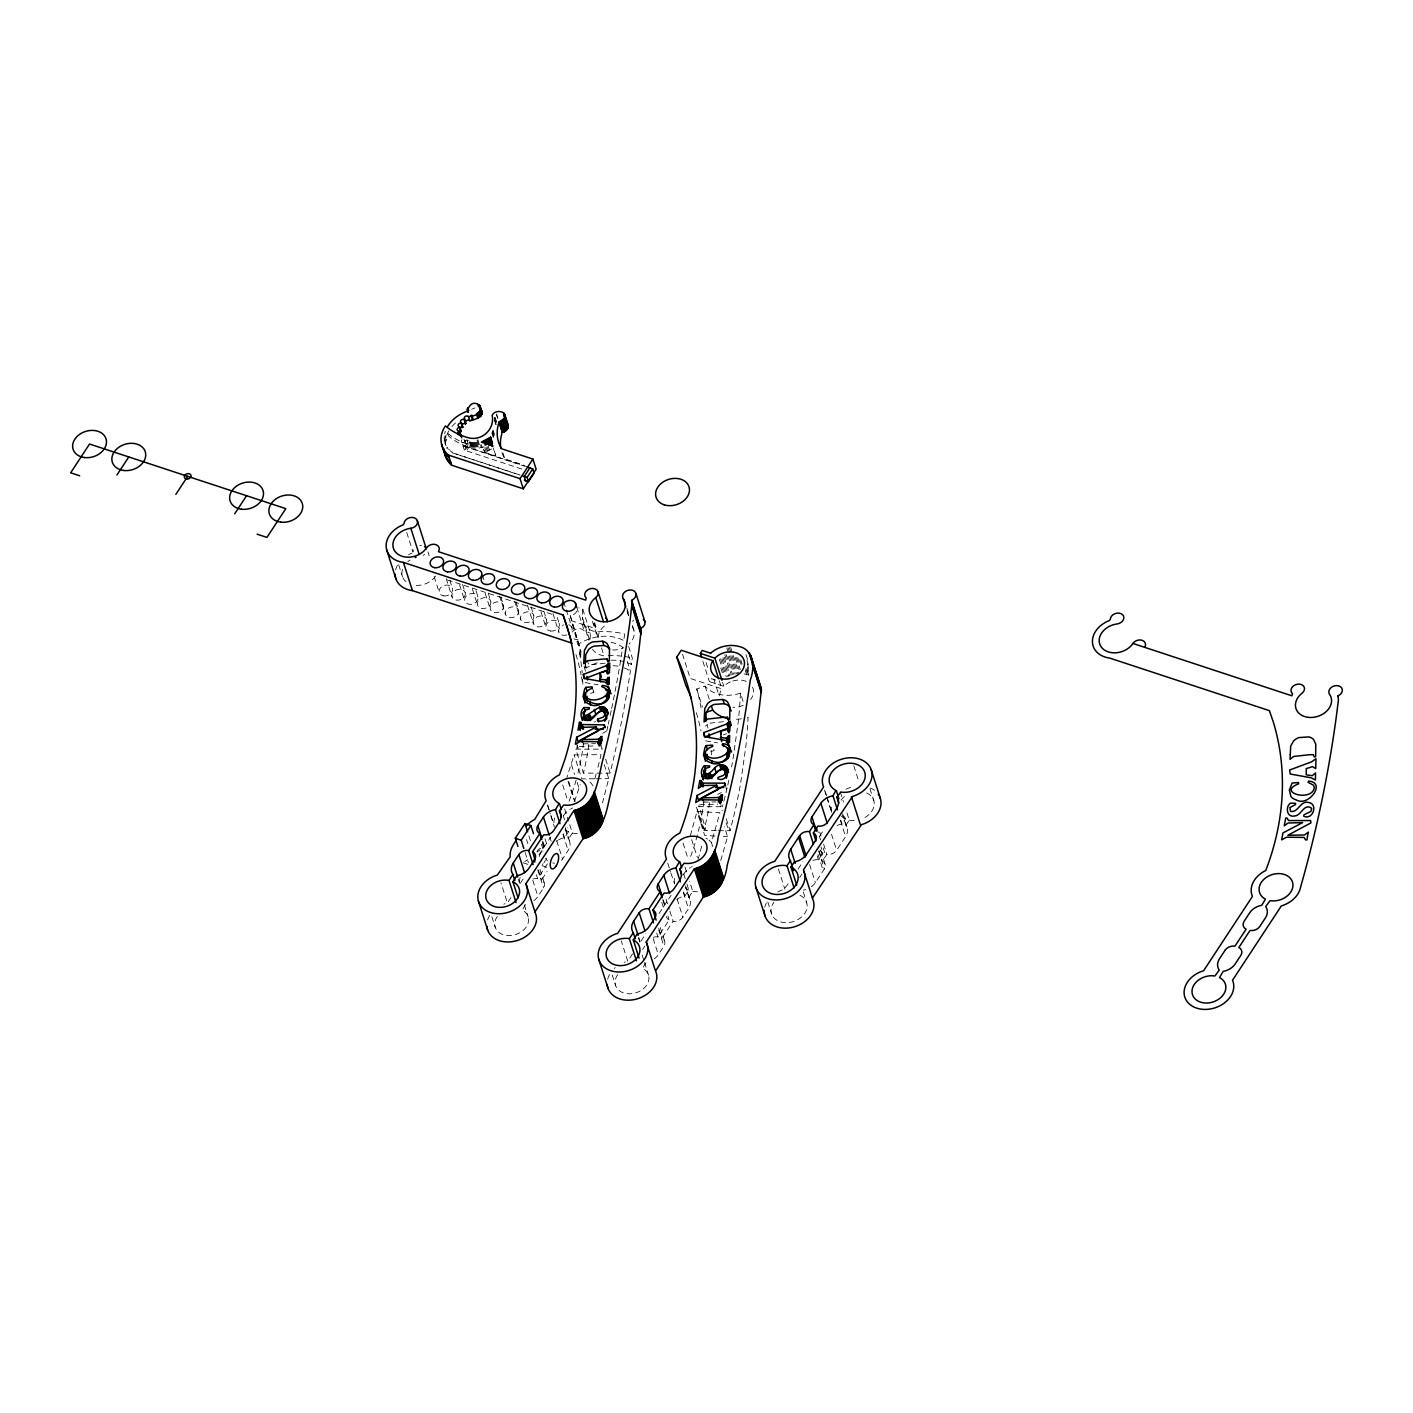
<?xml version="1.0" encoding="UTF-8"?>
<svg xmlns="http://www.w3.org/2000/svg" width="1413" height="1413" viewBox="0 0 1413 1413"><rect width="100%" height="100%" fill="white"/><g stroke="black" fill="none" stroke-linecap="round" stroke-linejoin="round"><path stroke-width="0.75" stroke-dasharray="5 3.75" d="M582.774 609.197L590.422 633.165L589.98 641.113L582.333 617.128L582.774 609.197L578.747 607.873M585.353 662.962L585.053 667.89L587.472 665.488M624.051 638.376L624.67 634.084A76.178 58.357 -17.7 0 0 596.41 631.911A21.778 16.691 -17.7 0 1 582.333 617.128M627.884 662.874L631.399 664.499L632.317 658.069L628.502 646.077M627.178 661.249L630.375 671.228L628.75 681.561A1782.005 1365.099 -17.7 0 1 613.26 759.911L610.098 773.141L583.41 773.123L575.762 749.155L602.45 749.173M577.511 745.057L576.716 748.413L578.553 747.353M448.875 430.841A32.711 25.063 -17.7 0 0 445.996 437.818L445.713 438.966A30.609 23.456 -17.7 0 0 446.349 446.685L444.989 442.446A30.609 23.456 -17.7 0 0 448.027 448.327M597.929 767.259L601.09 754.666L574.137 754.895L566.843 777.574M604.287 764.663L608.756 778.651L602.503 802.778M594.855 778.81L596.904 771.109M690.374 835.631L697.015 811.468L719.924 812.758L711.41 842.519L712.682 846.528M698.04 859.616L702.455 843.508M574.49 801.542L580.16 784.621M720.771 860.552L727.589 836.726L724.392 826.746M569.086 801.312L573.749 788.012A354.062 271.225 -17.7 0 0 577.052 776.691M716.338 830.667L706.058 830.632L698.905 805.587M464.382 450.164L463.04 445.943C467.827 431.919 470.211 446.738 464.382 450.164L523.817 469.734M444.106 441.015A33.17 25.399 -17.7 0 1 447.709 433.261A71.975 55.142 -17.7 0 0 470.317 444.989L466.502 450.782L465.071 446.278L468.886 440.485M510.923 897.591L507.408 902.96L500.961 882.825M520.32 883.284L523.834 877.932M539.059 854.741L550.805 836.867M533.001 879.045A8.16 6.253 -17.7 0 1 537.646 878.727L547.696 863.414M558.594 839.817A15.278 11.693 -17.7 0 1 564.511 837.785L568.45 831.798L567.178 827.771M533.884 900.593A15.278 11.693 -17.7 0 0 537.947 896.425L543.546 887.912A8.16 6.253 -17.7 0 0 541.568 880.016L547.149 871.503M561.42 860.323A8.16 6.253 -17.7 0 0 562.551 858.98L568.132 850.467A15.278 11.693 -17.7 0 0 568.45 839.075L572.389 833.087L569.174 823.02M730.327 681.931A17.274 13.229 -17.7 0 0 723.88 686.347L709.361 681.578L711.251 678.682L717.486 680.73M632.565 953.881L627.761 961.211L621.331 941.058M640.99 941.076L645.794 933.746M659.023 913.593L671.051 895.277M642.615 949.501L644.84 946.092M653.354 937.296A8.16 6.253 -17.7 0 1 657.999 936.978L669.179 919.951L667.89 915.924M676.862 899.375A15.278 11.693 -17.7 0 1 684.881 896.036L688.82 890.031L686.895 883.99M654.237 958.844A15.278 11.693 -17.7 0 0 658.317 954.676L663.898 946.162A8.16 6.253 -17.7 0 0 661.92 938.267L673.1 921.241A8.16 6.253 -17.7 0 0 682.903 917.214L688.484 908.718A15.278 11.693 -17.7 0 0 688.802 897.326L685.588 887.258M688.802 897.326L692.741 891.338L689.526 881.253M777.698 891.974A25.346 19.411 -17.7 0 1 783.809 889.466L789.673 881.853M798.08 869.03L802.902 861.7M819.734 836.054L824.538 828.742M799.705 877.455L801.948 874.064M812.899 860.464A8.16 6.253 -17.7 0 1 818.445 859.828L822.914 853.01L820.988 846.97M837.167 825.475A15.278 11.693 -17.7 0 1 841.971 823.991L845.345 818.851L844.056 814.824M811.345 886.799A15.278 11.693 -17.7 0 0 815.407 882.63L824.344 869.013A8.16 6.253 -17.7 0 0 822.366 861.118L826.852 854.3A8.16 6.253 -17.7 0 0 836.637 850.29L845.592 836.673A15.278 11.693 -17.7 0 0 845.892 825.28L842.678 815.213M845.892 825.28L849.266 820.141L846.051 810.073M594.608 622.568L595.897 626.595L594.626 628.343L567.673 619.477M594.573 722.149L595.491 721.213M580.99 654.608L578.5 644.116A39.246 30.062 -17.7 0 1 620.236 638.888L623.751 640.531M524.788 861.541L527.632 859.722M491.636 448.91L484.641 452.266L483.741 449.44L484.871 452.195M471.712 409.187L475.051 407.915M602.662 733.347L606 731.439M579.277 746.506L595.315 745.87M699.647 804.756L717.645 804.121M717.733 794.459L721.354 792.552M724.215 657.292L730.009 675.432L727.536 676.385L721.107 656.233M483.935 446.897L477.806 448.327L471.218 447.815A71.975 55.142 -17.7 0 1 448.61 436.087L447.709 433.261M723.403 734.848L726.582 733.753M701.025 707.878A354.787 271.773 -17.7 0 0 696.715 688.979L705.087 686.135A32.587 24.975 -17.7 0 0 740.465 693.165L743.644 703.144M590.581 693.359L593.76 692.335L593.46 691.098M710.933 751.592L714.113 750.586L713.83 749.349M605.064 663.227L588.779 665.011L587.419 660.772M723.58 721.672L709.132 723.244L705.423 726.123M582.898 743.856L595.58 743.68M703.25 802.107L715.932 801.93M594.237 778.775L581.785 778.863L574.137 754.895M596.304 778.757L608.756 778.651M704.734 830.632L696.256 806.523L703.921 830.491L706.058 830.632M718.405 830.685L730.044 830.72A802.337 614.62 -17.7 0 0 740.624 783.332L745.958 745.446A802.337 614.62 -17.7 0 0 748.113 717.133A32.587 24.975 -17.7 0 1 744.775 718.087M698.393 806.646L721.036 806.735L722.308 810.744M612.571 649.998L613.507 650.015A18.422 14.112 -17.7 0 0 623.663 647.631M715.084 836.037L704.681 835.454L697.015 811.468M723.421 836.496L727.589 836.726M585.335 682.603L598.176 684.81M705.705 740.854L717.486 742.867M744.121 673.895L748.872 674.972L746.947 668.932M849.266 820.141L849.814 820.246A18.422 14.112 -17.7 0 0 854.406 820.529M572.389 833.087L572.742 833.158A17.274 13.229 -17.7 0 0 577.935 833.37M692.741 891.338L693.112 891.409A17.274 13.229 -17.7 0 0 697.421 891.674M484.641 452.266L495.769 455.94L493.19 447.815M501.968 452.796A49.879 38.222 -17.7 0 0 504.865 458.925L523.64 465.107M465.071 446.278L527.932 466.961M463.04 445.943L524.523 466.184M518.907 474.68L453.131 453.025A30.609 23.456 -17.7 0 1 450.341 450.853M452.566 452.919L520.108 475.157M447.409 579.878L555.238 615.379M572.247 632.123A6.906 5.299 -17.7 0 1 578.447 628.644A6.906 5.299 -17.7 0 1 584.311 631.081L590.422 633.165M719.641 695.832A17.274 13.229 -17.7 0 1 721.866 688.855L690.251 678.452L682.55 654.272M542.009 865.674L547.908 867.617M523.146 862.795L529.045 864.738M845.345 818.851L844.886 818.639A18.422 14.112 -17.7 0 1 841.088 815.778M799.952 895.277L800.394 895.489A18.422 14.112 -17.7 0 1 803.608 914.918A18.422 14.112 -17.7 0 1 778.828 921.258A18.422 14.112 -17.7 0 1 773.9 902.253M568.45 831.798L568.15 831.639A17.274 13.229 -17.7 0 1 565.076 829.484M688.82 890.031L688.502 889.89A17.274 13.229 -17.7 0 1 685.446 887.735M461.98 439.832A2.296 1.766 -17.7 0 0 461.751 442.322A2.296 1.766 -17.7 0 0 464.842 442.251L467.774 443.982M595.897 626.595L595.226 626.171A6.906 5.299 -17.7 0 1 593.778 623.822M592.983 785.858L592.683 785.345A24.18 18.528 -17.7 0 0 586.837 779.746M495.769 455.94L494.144 449.988M869.984 788.631L873.835 800.729M853.823 765.828L858.963 781.937M840.276 791.934L843.49 802.019M842.66 813.8L847.164 827.894M840.682 819.964L841.971 823.991M840.452 820.547L845.592 836.673M825.245 791.739L826.534 795.766M827.17 797.78L831.674 811.892M824.503 790.026L826.128 795.113M826.764 797.126L831.904 813.234M831.498 834.165L836.637 850.29M819.77 832.151L821.059 836.178M823.638 844.232L826.852 854.3M816.732 827.806L820.582 839.887M823.161 847.941L825.722 856.013M820.759 850.432L825.245 864.544M819.151 851.05L822.366 861.118M818.569 850.873L824.344 869.013M818.092 854.6L823.231 870.708M817.156 855.801L818.445 859.828M746.029 654.696L748.59 662.75M746.965 660.189L748.89 666.23M747.212 663.721L749.137 669.762M747.424 667.307L748.713 671.334M809.614 864.491L815.407 882.63M747.265 670.345L749.19 676.403M745.799 668.579L747.724 674.619M745.269 670.292L746.559 674.337M740.854 659.977L742.125 664.022M739.617 659.8L741.542 665.841M737.727 657.646L740.306 665.717M736.456 657.575L740.324 669.656M735.184 657.54L739.034 669.638M730.68 647.507L732.605 653.548M733.241 655.561L739.034 673.701M729.373 647.596L731.298 653.636M731.952 655.65L737.727 673.789M728.084 647.737L730.009 653.777M730.645 655.791L736.438 673.93M726.777 647.931L728.702 653.972M729.355 655.985L735.131 674.125M728.048 656.233L733.842 674.372M803.326 892.08L806.77 902.872M726.123 654.519L732.552 674.672M724.834 654.873L731.263 675.025M722.979 657.751L728.755 675.891M720.559 658.811L726.335 676.933M719.376 659.412L724.533 675.52M720.807 668.102L722.75 674.142M722.591 682.32L723.88 686.347M719.288 680.801L721.866 688.855M778.422 869.03L784.851 889.166M713.795 679.088L718.934 695.196M706.111 662.556L708.037 668.596M702.915 661.425L709.361 681.578M705.087 686.135L709.538 700.124M767.824 902.024L771.692 914.105M696.715 688.979L702.438 706.977M726.229 818.728L730.044 830.72M726.141 822.719L728.684 830.72M626.807 608.014L628.732 614.054M632.37 625.447L633.872 630.18M627.125 610.734L629.05 616.774M627.178 611.493L628.449 615.52M691.664 839.622L697.404 857.62M628.22 654.502L631.399 664.499M683.062 843.137L688.202 859.263M685.022 867.158L686.948 873.199M683.68 873.923L686.241 881.977M685.57 885.827L690.074 899.94M683.592 892.009L684.881 896.036M683.344 892.592L688.484 908.718M594.008 623.345L595.297 627.372M596.41 631.911L598.317 637.899M601.514 647.896L604.058 655.879A21.778 16.691 -17.7 0 1 592.506 649.362M592.365 621.278L597.505 637.404M667.731 863.113L670.627 872.157M670.945 873.199L674.584 883.92M677.11 899.092L682.903 917.214M583.163 622.303L588.903 640.283M576.716 607.201L584.381 631.187M666.035 899.074L669.25 909.16M669.886 911.173L673.1 921.241M663.333 899.957L665.912 908.029M662.75 899.798L665.311 907.853M576.822 611.211A6.906 5.299 -17.7 0 1 570.181 615.52L581.185 652.223M661.796 902.43L664.375 910.484M570.181 615.52L580.16 648.355M585.035 663.509L586.395 667.748M592.4 688.113L593.76 692.335M563.646 601.708L565.571 607.749M566.207 609.762L572 627.902M580.849 656.515L578.941 650.51L580.354 657.857A359.679 275.535 -17.7 0 1 582.174 672.765M584.046 666.494L586.589 674.496M496.617 414.133L497.924 418.195M660.295 927.582L664.799 941.694M496.299 414.274L497.588 418.336M605.647 759.152L610.098 773.141M600.684 744.262L602.044 748.501L600.684 748.501L600.649 747.106M658.705 928.182L661.92 938.267M495.133 417.418L496.44 421.48M658.758 930.037L663.898 946.162M494.886 417.647L496.175 421.692M494.621 417.877L496.581 423.971M494.391 418.107L496.334 424.2M494.815 420.385L496.122 424.448M494.621 420.65L495.91 424.712M557.252 617.393L559.177 623.433M656.709 932.951L657.999 936.978M502.922 452.831L504.865 458.925M552.978 613.719L558.841 632.106M493.049 430.029L494.338 434.091M492.801 430.753L494.744 436.829M492.501 431.442L494.144 438.171L492.201 432.078M491.795 432.837L493.738 438.931M653.159 938.55L658.317 954.676M543.846 611.158L546.495 619.477A6.906 5.299 -17.7 0 1 537.823 626.842A6.906 5.299 -17.7 0 1 535.315 618.029A6.906 5.299 -17.7 0 1 546.495 619.477M488.191 446.119L489.499 450.182M540.949 611.741L546.089 627.867M487.079 446.685L488.368 450.747M485.931 447.214L487.238 451.277M484.765 447.691L486.054 451.754M481.321 444.653L482.222 447.479M638.747 937.42L640.036 941.447M576.698 744.174L578.041 748.413M638.499 938.002L639.789 942.029M480.455 444.901L481.356 447.727M477.877 439.814L480.473 447.921M531.076 606.954L533.743 615.273A6.906 5.299 -17.7 0 1 525.071 622.656A6.906 5.299 -17.7 0 1 522.563 613.825A6.906 5.299 -17.7 0 1 533.743 615.273M642.138 955.082L644.063 961.14M644.487 962.483L648.567 975.235M476.993 439.973L479.59 448.098M476.746 442.145L478.707 448.239M475.863 442.234L477.806 448.327M527.473 605.294L533.337 623.698M474.98 442.287L476.923 448.38M474.097 442.322L476.04 448.416M473.231 442.304L475.174 448.398M472.366 442.251L474.309 448.345M471.518 442.163L473.461 448.257M470.67 442.022L472.613 448.115M469.858 441.863L471.801 447.956M469.363 441.986L471.218 447.815M571.417 764.486L574.614 774.483M577.158 782.466L579.065 788.472M466.961 439.973L468.304 444.212M464.842 440.044L465.742 442.87M463.941 439.425L465.124 442.428M515.975 601.973L518.624 610.292A6.906 5.299 -17.7 0 1 509.952 617.675A6.906 5.299 -17.7 0 1 507.444 608.862A6.906 5.299 -17.7 0 1 518.624 610.292M514.791 601.355L520.585 619.495M568.733 781.601L575.109 801.577M568.114 781.566L573.855 799.546M562.692 784.904L567.849 801.012M500.856 596.993L503.505 605.329A6.906 5.299 -17.7 0 1 494.833 612.694A6.906 5.299 -17.7 0 1 492.325 603.881A6.906 5.299 -17.7 0 1 503.505 605.329M499.601 596.127L505.465 614.514M564.67 808.907L568.521 820.988M445.095 435.01L445.996 437.818M563.31 815.672L564.599 819.699M565.218 827.594L569.722 841.689M612.253 975.041L615.679 985.779M565.235 829.007L568.45 839.075M482.381 574.897L484.323 580.955M488.174 593.036L490.753 601.09A6.906 5.299 -17.7 0 1 482.116 608.508A6.906 5.299 -17.7 0 1 479.537 599.695A6.906 5.299 -17.7 0 1 490.753 601.09M563.239 833.758L564.511 837.785M562.992 834.341L568.132 850.467M485.136 593.16L490.364 609.551M547.785 805.534L550.364 813.588M550.999 815.601L553.578 823.673M547.379 804.88L550.258 813.906M550.911 815.919L554.444 827.047M556.757 840.841L562.551 858.98M475.969 590.634L477.983 596.957A6.906 5.299 -17.7 0 1 469.31 604.322A6.906 5.299 -17.7 0 1 466.802 595.509A6.906 5.299 -17.7 0 1 477.983 596.957M472.384 588.991L477.523 605.1M549.851 837.238L551.141 841.265M545.029 838.81L547.59 846.882M462.563 584.417L465.23 592.736A6.906 5.299 -17.7 0 1 456.558 600.119A6.906 5.299 -17.7 0 1 454.05 591.305A6.906 5.299 -17.7 0 1 465.23 592.736M542.981 841.724L545.559 849.778M542.38 841.547L544.959 849.619M459.596 584.788L464.824 601.161M542.468 843.579L543.74 847.606A27.642 21.177 -17.7 0 0 537.24 852.074M541.444 844.179L544.005 852.233M449.846 580.301L452.425 588.356M539.943 869.331L544.447 883.443M528.886 835.842L530.846 841.971M446.208 578.571L452.072 596.957M538.353 869.949L541.568 880.016M537.752 869.79L543.546 887.912M526.572 839.569L527.844 843.596M536.357 874.7L537.646 878.727M525.124 852.481L528.391 862.689M427.909 551.829L429.199 555.857M532.807 880.317L537.947 896.425M434.144 576.539L439.284 592.665M518.394 879.169L519.684 883.196M406.714 532.524L413.02 551.971A6.906 5.299 -17.7 0 1 414.98 547.891M524.347 904.903L528.197 916.984M398.678 564.723L402.546 576.804M491.883 916.807L495.327 927.529M572.495 624.387L577.793 644.611M585.176 667.148L586.148 668.084A39.246 30.062 -17.7 0 1 599.695 662.061M726.017 787.377L726.353 789.673M711.145 750.303L711.481 754.913M721.001 805.357L721.036 806.735M805.763 889.554A15.278 11.693 -17.7 0 1 803.326 890.137M764.769 907.164A25.346 19.411 -17.7 0 1 766.358 903.031M866.717 792.993A18.422 14.112 -17.7 0 1 874.046 805.94A18.422 14.112 -17.7 0 1 861.859 818.939M840.965 800.111A18.422 14.112 -17.7 0 1 847.058 794.707M822.914 853.01A8.16 6.253 -17.7 0 1 820.035 849.602M831.656 812.263A25.346 19.411 -17.7 0 1 831.851 805.021M845.945 789.231A25.346 19.411 -17.7 0 1 853.434 786.67M870.673 788.118A25.346 19.411 -17.7 0 1 874.541 790.379M607.678 979.209A25.346 19.411 -17.7 0 1 610.416 973.062M614.337 968.47A25.346 19.411 -17.7 0 1 615.273 967.622M624.193 962.359A25.346 19.411 -17.7 0 1 625.447 961.917M674.39 883.302A25.346 19.411 -17.7 0 1 674.743 877.067M752.564 687.213A17.274 13.229 -17.7 0 1 750.603 699.523M743.238 705.281A17.274 13.229 -17.7 0 1 732.905 707.33M732.852 680.995A17.274 13.229 -17.7 0 1 746.982 681.755M741.383 718.775A32.587 24.975 -17.7 0 1 734.583 719.27M707.154 724.233A354.787 271.773 -17.7 0 1 707.948 728.031M709.662 802.549A354.787 271.773 -17.7 0 1 703.921 830.491M683.574 874.559A17.274 13.229 -17.7 0 1 690.533 867.458M691.31 867.017A17.274 13.229 -17.7 0 1 692.105 866.611M669.179 919.951A8.16 6.253 -17.7 0 1 666.3 916.525M617.746 974.67A17.274 13.229 -17.7 0 0 622.374 992.474A17.274 13.229 -17.7 0 0 645.6 986.539A17.274 13.229 -17.7 0 0 642.597 968.329L646.218 962.182A15.278 11.693 -17.7 0 0 648.673 961.599M740.465 693.165A802.337 614.62 -17.7 0 1 738.293 721.478L732.976 759.364A802.337 614.62 -17.7 0 1 731.563 766.941M728.843 780.223A802.337 614.62 -17.7 0 1 727.589 785.911M727.147 787.8A802.337 614.62 -17.7 0 1 722.396 806.735M696.326 712.664A354.062 271.225 -17.7 0 1 701.007 730.945M703.939 800.888A354.062 271.225 -17.7 0 1 698.375 831.162M697.404 834.942A354.062 271.225 -17.7 0 1 689.562 859.404M705.935 838.156A25.151 19.27 -17.7 0 1 707.489 839.075M708.937 840.117A25.151 19.27 -17.7 0 1 711.41 842.519M445.007 443.841A33.17 25.399 -17.7 0 1 448.61 436.087M570.393 625.623A6.906 5.299 -17.7 0 1 571.929 630.428M566.825 634.967A6.906 5.299 -17.7 0 1 558.806 631.982A6.906 5.299 -17.7 0 1 563.593 624.899M568.733 624.758A6.906 5.299 -17.7 0 1 569.881 625.288M577.829 639.506A6.906 5.299 -17.7 0 1 573.908 638.8M563.593 815.619A17.274 13.229 -17.7 0 1 570.163 809.207M570.94 808.766A17.274 13.229 -17.7 0 1 572.565 807.989M556.492 841.124A15.278 11.693 -17.7 0 1 557.517 840.435M547.485 860.8A8.16 6.253 -17.7 0 1 545.93 858.274M536.94 851.491A8.054 3.568 -71.8 0 1 542.875 851.315M497.394 916.419A17.274 13.229 -17.7 0 0 502.021 934.223A17.274 13.229 -17.7 0 0 525.247 928.306A17.274 13.229 -17.7 0 0 522.245 910.078L525.866 903.931A15.278 11.693 -17.7 0 0 528.303 903.349M554.567 863.131A8.16 6.253 -17.7 0 1 552.748 862.99M546.107 858.292A8.054 3.568 -71.8 0 1 545.824 859.104M545.365 860.252A8.054 3.568 -71.8 0 1 544.023 862.636M543.157 863.714A8.054 3.568 -71.8 0 1 542.274 864.509M539.201 856.508A8.054 3.568 -71.8 0 1 544.093 849.743M608.244 655.632A76.178 58.357 -17.7 0 1 620.572 656.003M624.564 656.497A76.178 58.357 -17.7 0 1 632.317 658.069M611.087 660.242A39.246 30.062 -17.7 0 1 623.61 661.496M611.635 708.514A1782.005 1365.099 -17.7 0 0 621.102 657.575L622.709 647.26A32.322 24.763 -17.7 0 0 609.286 642.05M611.228 710.474A1782.005 1365.099 -17.7 0 1 609.974 716.356M609.127 720.277A1782.005 1365.099 -17.7 0 1 608.279 724.18M607.837 726.141A1782.005 1365.099 -17.7 0 1 606.513 732.022M613.03 665.7A32.322 24.763 -17.7 0 1 620.678 666.742M624.21 667.872A32.322 24.763 -17.7 0 1 630.375 671.228M582.633 679.211A359.679 275.535 -17.7 0 1 582.898 685.676M588.832 744.298A359.679 275.535 -17.7 0 1 583.41 773.123M632.282 626.842A18.422 14.112 -17.7 0 1 629.068 643.975M598.158 637.793A18.422 14.112 -17.7 0 1 604.764 625.747M632.582 621.42A6.906 5.299 -17.7 0 1 633.731 620.201M487.609 919.916A25.346 19.411 -17.7 0 1 490.064 914.829M503.84 904.126A25.346 19.411 -17.7 0 1 505.077 903.666M553.878 823.002A25.346 19.411 -17.7 0 1 554.691 817.774M575.956 654.413A354.062 271.225 -17.7 0 1 581.079 674.76M581.467 676.827A354.062 271.225 -17.7 0 1 582.545 683.044M583.569 742.637A354.062 271.225 -17.7 0 1 578.023 772.911M395.622 569.863A25.31 19.393 -17.7 0 1 397.76 564.723M408.534 554.691A25.31 19.393 -17.7 0 1 412.137 553.048M424.624 554.285A6.906 5.299 -17.7 0 1 423.229 555.327M419.749 545.701A6.906 5.299 -17.7 0 1 421.516 545.648M435.628 576.009A18.404 14.095 -17.7 0 1 413.567 585.088M405.99 581.697A18.404 14.095 -17.7 0 1 402.74 568.627M407.792 561.738A18.404 14.095 -17.7 0 1 410.017 560.06M519.172 881.889A27.642 21.177 -17.7 0 1 520.125 877.597M449.528 450.041A30.609 23.456 -17.7 0 1 448.751 449.21M444.706 441.386A30.609 23.456 -17.7 0 1 444.265 435.858M444.636 433.597A32.711 25.063 -17.7 0 1 445.342 431.23M447.109 448.751A30.609 23.456 -17.7 0 1 446.702 447.727M452.019 426.496A32.711 25.063 -17.7 0 1 456.01 422.558M550.54 631.046A6.906 5.299 -17.7 0 0 559.265 623.698A6.906 5.299 -17.7 0 0 548.103 622.197A6.906 5.299 -17.7 0 0 550.54 631.046M443.682 595.897A6.906 5.299 -17.7 0 0 452.496 588.62A6.906 5.299 -17.7 0 0 441.386 587.013A6.906 5.299 -17.7 0 0 443.682 595.897"/><path stroke-width="1.5" d="M604.623 721.301L606.619 718.616L604.799 712.134C597.01 707.63 594.626 721.513 586.819 720.436C579.719 720.683 579.648 711.075 584.028 707.524L589.292 707.648L589.221 708.92L585.282 710.121L583.18 712.964L585.618 719.924C593.601 720.966 599.995 703.78 608.297 714.024C604.287 697.28 591.853 715.084 584.276 715.685L583.445 714.907M606.619 718.616L604.799 712.134M726.37 778.21L725.152 770.385C717.362 765.881 714.978 779.764 707.171 778.669C700.089 778.934 700 769.326 704.398 765.758L709.662 765.899L709.573 767.171L705.635 768.354L703.55 771.215L705.988 778.157C713.954 779.199 720.365 762.013 728.649 772.257M726.971 776.867L725.628 771.41M486.849 926.169A25.346 19.411 -17.7 0 0 516.328 940.793A25.346 19.411 -17.7 0 0 535.244 912.763L525.883 883.814L573.978 810.55C595.438 806.258 597.999 780.365 601.956 763.267A1787.622 1369.391 -17.7 0 0 629.915 621.826L632.406 599.819A6.906 5.299 -17.7 0 0 635.32 592.188A6.906 5.299 -17.7 0 0 626.189 591.005A6.906 5.299 -17.7 0 0 623.274 598.635A18.422 14.112 -17.7 0 1 621.897 613.807A18.422 14.112 -17.7 0 1 604.499 621.808L603.563 621.791A18.422 14.112 -17.7 0 1 589.68 612.871A18.422 14.112 -17.7 0 1 595.756 597.54A6.906 5.299 -17.7 0 0 596.71 589.822A6.906 5.299 -17.7 0 0 587.172 590.263A6.906 5.299 -17.7 0 0 586.218 597.964L585.636 600.136L438.401 551.671A6.906 5.299 -17.7 0 0 435.875 544.623A6.906 5.299 -17.7 0 0 426.62 547.802A18.404 14.095 -17.7 0 1 395.357 551.829A18.404 14.095 -17.7 0 1 410.83 528.268A6.906 5.299 -17.7 0 0 417.577 521.998A6.906 5.299 -17.7 0 0 410.759 517.494A6.906 5.299 -17.7 0 0 404.012 523.764L403.129 524.841A25.31 19.393 -17.7 0 0 386.12 545.842A25.31 19.393 -17.7 0 0 403.412 562.409L563.098 614.973L566.966 626.206A354.062 271.225 -17.7 0 1 564.741 759.805L559.477 774.819A25.346 19.411 -17.7 0 0 546.142 800.747L534.75 819.399A27.642 21.177 -17.7 0 0 526.413 825.634M534.873 912.021L582.986 838.757C604.481 834.5 606.866 808.466 610.964 791.474A1787.622 1369.391 -17.7 0 0 638.923 650.033L641.414 628.026A6.906 5.299 -17.7 0 0 643.304 619.353M711.834 778.687L711.94 774.73M607.201 984.419A25.346 19.411 -17.7 0 0 636.68 999.026A25.346 19.411 -17.7 0 0 655.597 971.014L703.338 897.008C718.104 894.04 725.734 879.292 727.147 865.41A1787.622 1369.391 -17.7 0 0 759.276 708.284L761.395 689.456L758.022 681.031M599.924 679.176L600.101 672.924L606.301 670.963L609.427 672.924L609.692 663.068L605.382 666.124L583.322 674.372L583.993 678.364L604.976 682.143L607.731 684.457L609.109 684.298L609.303 677.233L606.036 679.989L599.924 679.176L600.825 682.002M721.637 741.648L720.453 731.175L727.589 729.391L729.037 732.905M459.614 428.81A2.296 1.766 -17.7 0 1 462.563 427.468L462.81 427.079A2.296 1.766 -17.7 0 1 462.245 424.571A2.296 1.766 -17.7 0 1 465.513 423.865L464.736 419.113A2.296 1.766 -17.7 0 1 465.195 416.464A2.296 1.766 -17.7 0 1 468.409 416.57C493.526 414.751 472.472 391.436 467.456 411.13A32.711 25.063 -17.7 0 0 447.532 426.602M481.091 409.629C485.524 416.305 474.309 420.014 469.875 420.774A2.296 1.766 -17.7 0 0 466.555 420.703A2.296 1.766 -17.7 0 0 466.078 423.335M584.487 718.175L584.54 717.203M704.857 776.426L706.2 773.176M605.259 714.395L603.28 717.08L597.611 719.182L597.558 720.612C604.269 723.209 609.462 715.437 606.954 709.785M506.649 422.876C510.641 426.125 506.49 431.883 502.304 432.307A49.879 38.222 -17.7 0 0 500.856 448.416M720.277 737.427L726.388 738.24L729.656 735.484L729.461 742.549L725.328 740.394L704.345 736.615L703.674 732.623L725.734 724.374L730.062 721.301L729.779 731.175L728.137 730.079M655.243 970.254L646.236 942.047L694.331 868.801C709.096 865.833 716.727 851.085 718.14 837.203A1787.622 1369.391 -17.7 0 0 750.268 680.077C754.984 668.261 753.994 649.362 738.734 646.412C728.984 643.833 718.122 646.659 710.545 653.195M576.663 737.233L578.023 741.472L597.699 731.175L596.339 726.953L576.663 737.233L575.374 744.174L580.213 741.542L597.787 741.737L599.324 744.262L600.684 744.262L602.15 736.403L598.247 739.282L581.538 739.635L582.439 742.461M697.033 795.484L698.375 799.723L718.051 789.425L716.709 785.186L697.033 795.484L695.726 802.425L700.565 799.776L718.157 799.988L719.676 802.513L721.054 802.513L722.52 794.654L718.616 797.533L701.908 797.886L702.809 800.694M580.778 722.343L582.562 728.755L580.778 722.343L579.454 722.343L577.988 730.203L581.785 727.342L596.339 726.953M580.213 730.539L580.796 726.565L579.454 722.343M702.508 786.229L701.131 780.577L699.806 780.577L698.34 788.454L702.137 785.575L716.709 785.186M594.29 791.51L603.298 819.717M705.405 753.977L705.299 761.271M585.07 694.984C589.804 707.418 619.883 693.271 601.797 686.665L602.327 685.429C620.378 686.63 602.15 711.763 589.857 704.204A12.364 9.467 -17.7 0 1 584.54 700.636L583.11 696.697L584.523 689.403L585.83 687.354L592.118 686.859L592.4 688.113C568.697 697.633 606.371 714.077 609.215 695.655M705.423 753.235C710.156 765.669 740.253 751.522 722.149 744.898L722.679 743.68C740.748 744.881 722.502 770.014 710.209 762.437A12.364 9.467 -17.7 0 1 704.893 758.869L703.462 754.948L704.893 747.654L706.182 745.605L712.47 745.11L712.77 746.347C691.84 754.012 719.694 770.739 728.702 757.368M607.378 684.228L609.286 681.614L607.926 677.375M726.317 742.408L729.302 741.207L728.296 735.625M458.642 433.067A2.296 1.766 -17.7 0 1 460.903 431.689L459.702 426.814A2.296 1.766 -17.7 0 1 458.218 424.659A2.296 1.766 -17.7 0 1 461.221 423.229L461.468 422.84A2.296 1.766 -17.7 0 1 460.903 420.35A2.296 1.766 -17.7 0 1 464.153 419.626L464.736 419.113M460.903 431.689L461.062 431.036A2.296 1.766 -17.7 0 1 459.914 430.541M586.978 696.203L586.766 700.265M707.33 754.454L707.118 758.498M585.883 693.642L584.47 698.587L584.947 703.038M583.322 674.372L584.664 678.611L607.784 669.886L609.674 667.448L608.314 663.209M703.674 732.623L705.016 736.844L728.137 728.137L730.026 725.681L728.684 721.46M725.628 772.646L723.633 775.313L717.981 777.433L717.91 778.846C726.971 782.926 732.393 766.535 722.855 765.087C714.377 762.561 712.382 775.79 704.628 773.935L703.815 773.158M504.547 418.142C507.461 410.512 494.621 409.275 492.148 415.351C495.098 428.828 482.045 441.704 467.986 437.659A71.975 55.142 -17.7 0 1 445.36 425.931A33.17 25.399 -17.7 0 0 448.416 455.057L451.648 465.213L523.287 488.81L536.145 469.222L532.913 459.066L501.615 448.769A49.879 38.222 -17.7 0 1 499.054 422.151L504.547 418.142L507.797 428.298M584.187 713.229L582.439 720.312M116.943 474.998L128.795 456.947M175.83 494.391L187.682 476.34M234.717 513.767L246.569 495.716M523.287 488.81L520.055 478.654L532.913 459.066M530.016 467.65L524.205 476.517L525.654 481.021M524.364 480.261L528.48 481.621L527.137 477.382L532.719 468.886L528.621 467.526M528.48 481.621L534.061 473.108L532.719 468.886M517.935 846.458L515.321 838.28L524.982 823.585L530.864 825.528L533.478 833.688M516.116 840.523L513.696 844.197A27.642 21.177 -17.7 0 0 510.146 856.861L497.341 875.053A25.346 19.411 -17.7 0 0 478.583 901.618A25.346 19.411 -17.7 0 0 509.651 911.844A25.346 19.411 -17.7 0 0 526.237 884.556L525.883 883.814M523.817 848.401L521.22 840.223L530.864 825.528M514.862 880.476L512.937 874.435A15.278 11.693 -17.7 0 1 513.255 863.043L518.836 854.547A8.16 6.253 -17.7 0 1 528.639 850.52L539.819 833.493A8.16 6.253 -17.7 0 1 537.841 825.598L543.422 817.085A15.278 11.693 -17.7 0 1 555.521 809.578L559.142 803.432A17.274 13.229 -17.7 0 1 554.214 788.101A17.274 13.229 -17.7 0 1 572.283 777.927L573.148 777.945A17.274 13.229 -17.7 0 1 585.989 793.311A17.274 13.229 -17.7 0 1 563.752 804.951L559.442 810.868A15.278 11.693 -17.7 0 1 559.124 822.26L553.543 830.773A8.16 6.253 -17.7 0 1 543.74 834.783L532.56 851.809A8.16 6.253 -17.7 0 1 534.538 859.705L528.957 868.218A15.278 11.693 -17.7 0 1 516.858 875.724L512.919 881.73L518.059 897.838M516.063 902.589L508.998 880.423L512.937 874.435M646.236 942.047L646.606 942.807A25.346 19.411 -17.7 0 1 630.004 970.095A25.346 19.411 -17.7 0 1 598.935 959.869A25.346 19.411 -17.7 0 1 617.711 933.304L666.494 858.998A25.346 19.411 -17.7 0 1 679.847 833.069A354.062 271.225 -17.7 0 0 676.792 657.045L681.26 650.245L712.841 660.683A17.274 13.229 -17.7 0 0 726.547 679.088A17.274 13.229 -17.7 0 0 743.22 658.37A17.274 13.229 -17.7 0 0 714.872 658.14L700.353 653.371L702.243 650.475L710.651 653.23M635.214 938.727L633.289 932.686A15.278 11.693 -17.7 0 1 633.607 921.294L639.188 912.78A8.16 6.253 -17.7 0 1 648.991 908.771L660.171 891.744A8.16 6.253 -17.7 0 1 658.193 883.849L663.792 875.336A15.278 11.693 -17.7 0 1 675.873 867.829L679.494 861.683A17.274 13.229 -17.7 0 1 674.566 846.352A17.274 13.229 -17.7 0 1 692.635 836.178L693.5 836.196A17.274 13.229 -17.7 0 1 706.359 851.562A17.274 13.229 -17.7 0 1 684.104 863.202L679.794 869.119A15.278 11.693 -17.7 0 1 679.494 880.511L673.895 889.007A8.16 6.253 -17.7 0 1 664.092 893.034L652.93 910.06A8.16 6.253 -17.7 0 1 654.89 917.955L649.309 926.469A15.278 11.693 -17.7 0 1 637.21 933.975L633.289 939.963L639.065 958.102M636.433 960.84L629.35 938.674L633.289 932.686M793.611 870.708L790.397 860.641A15.278 11.693 -17.7 0 1 790.697 849.248L799.652 835.631A8.16 6.253 -17.7 0 1 809.455 831.621L813.923 824.803A8.16 6.253 -17.7 0 1 811.945 816.908L820.882 803.291A15.278 11.693 -17.7 0 1 832.981 795.784L835.895 790.432A18.422 14.112 -17.7 0 1 830.632 774.077A18.422 14.112 -17.7 0 1 849.902 763.214L850.838 763.232A18.422 14.112 -17.7 0 1 864.544 779.64A18.422 14.112 -17.7 0 1 840.806 792.039L836.902 797.073A15.278 11.693 -17.7 0 1 836.584 808.466L827.647 822.083A8.16 6.253 -17.7 0 1 817.844 826.093L813.376 832.911A8.16 6.253 -17.7 0 1 815.354 840.806L806.399 854.423A15.278 11.693 -17.7 0 1 794.318 861.93L790.944 867.07L796.738 885.209M794.088 887.929L787.023 865.78L790.397 860.641M803.326 870.002L852.481 796.455A25.346 19.411 -17.7 0 0 872.033 774.571A25.346 19.411 -17.7 0 0 852.198 757.774L850.926 757.757A25.346 19.411 -17.7 0 0 823.585 786.953L774.801 861.259A25.346 19.411 -17.7 0 0 756.043 887.823A25.346 19.411 -17.7 0 0 787.094 898.05A25.346 19.411 -17.7 0 0 803.697 870.761L812.705 898.968A25.346 19.411 -17.7 0 1 792.499 927.317A25.346 19.411 -17.7 0 1 764.292 910.308M812.334 898.209L861.488 824.662A25.346 19.411 -17.7 0 0 879.769 796.826M597.699 743.662L601.585 742.143M490.558 437.271L492.536 445.784L481.391 442.11L490.558 437.271L492.501 443.364M581.538 739.635L604.658 727.2L604.305 724.887L581.22 724.533M701.908 797.886L725.01 785.451L724.657 783.138L702.597 783.12L701.131 780.577M1337.828 695.85L1338.694 695.479A6.906 5.299 -17.7 0 0 1341.608 687.848A6.906 5.299 -17.7 0 0 1332.459 686.665A6.906 5.299 -17.7 0 0 1329.562 694.313A18.422 14.112 -17.7 0 1 1328.185 709.485A18.422 14.112 -17.7 0 1 1310.787 717.486L1309.851 717.468A18.422 14.112 -17.7 0 1 1295.951 708.531A18.422 14.112 -17.7 0 1 1302.044 693.2A6.906 5.299 -17.7 0 0 1302.998 685.499A6.906 5.299 -17.7 0 0 1293.46 685.923A6.906 5.299 -17.7 0 0 1292.506 693.642L1291.906 695.814L1132.908 643.463A18.404 14.095 -17.7 0 1 1101.645 647.507A18.404 14.095 -17.7 0 1 1117.118 623.945A6.906 5.299 -17.7 0 0 1123.865 617.675A6.906 5.299 -17.7 0 0 1117.047 613.154A6.906 5.299 -17.7 0 0 1110.3 619.424L1109.417 620.501A25.31 19.393 -17.7 0 0 1092.408 641.502A25.31 19.393 -17.7 0 0 1109.7 658.087L1269.386 710.651L1273.254 721.866A354.062 271.225 -17.7 0 1 1265.765 870.496A25.346 19.411 -17.7 0 0 1252.43 896.407L1203.629 970.713A25.346 19.411 -17.7 0 0 1184.871 997.295A25.346 19.411 -17.7 0 0 1215.922 1007.522A25.346 19.411 -17.7 0 0 1232.525 980.233L1281.326 905.927A25.346 19.411 -17.7 0 0 1300.578 887.17L1304.075 874.629A1787.622 1369.391 -17.7 0 0 1336.203 717.486L1338.076 702.844A25.346 19.411 -17.7 0 0 1338.023 696.644L1337.775 695.655M706.041 712.399L712.735 710.121A32.587 24.975 -17.7 0 0 728.048 718.599M468.409 416.57L469.875 420.774M718.051 801.913L721.178 801.312L719.818 797.073M603.422 729.232L595.138 729.267M723.792 787.483L715.49 787.518M580.796 726.565L582.121 726.565M702.473 784.816L701.166 784.816L699.806 780.577M605.523 689.915L609.233 690.409L611.158 693.801M602.539 641.237L592.648 641.926A11.481 8.796 -17.7 0 0 587.278 645.317L584.417 650.422L583.71 663.651L587.419 660.772L603.722 659.006L607.042 659.059L607.961 661.249L609.339 661.107L609.498 648.567L607.307 643.869A11.304 8.655 -17.7 0 0 602.539 641.237L603.881 645.476A11.304 8.655 -17.7 0 1 608.65 648.108L609.586 649.344M603.881 645.476L593.99 646.147A11.481 8.796 -17.7 0 0 588.62 649.556L585.759 654.643L585.353 662.962M722.891 699.488L713 700.177A11.481 8.796 -17.7 0 0 707.63 703.568L704.769 708.672L704.063 721.902L707.789 719.023L724.074 717.256L727.395 717.309L728.313 719.5L729.691 719.358L729.867 706.8L727.66 702.12A11.304 8.655 -17.7 0 0 722.891 699.488L724.251 703.709A11.304 8.655 -17.7 0 1 729.002 706.341L731.21 711.039M724.251 703.709L714.342 704.398A11.481 8.796 -17.7 0 0 708.99 707.789L706.111 712.894L705.723 721.213M787.023 865.78L786.493 865.674A18.422 14.112 -17.7 0 0 762.066 883.019A18.422 14.112 -17.7 0 0 788.401 891.674A18.422 14.112 -17.7 0 0 791.404 867.282L790.944 867.07M508.998 880.423L508.627 880.352A17.274 13.229 -17.7 0 0 485.736 896.619A17.274 13.229 -17.7 0 0 510.429 904.744A17.274 13.229 -17.7 0 0 513.237 881.871L512.919 881.73M629.35 938.674L628.997 938.603A17.274 13.229 -17.7 0 0 606.106 954.852A17.274 13.229 -17.7 0 0 630.799 962.995A17.274 13.229 -17.7 0 0 633.589 940.122L633.289 939.963M523.022 476.04L527.137 477.382M448.416 455.057L520.055 478.654M79.676 475.775L70.65 472.807L89.549 444.035L285.815 508.645L266.933 537.417L257.113 534.185M395.11 574.049A25.31 19.393 -17.7 0 0 412.419 590.616L572.088 643.18M515.321 838.28L521.22 840.223M479.661 408.551L480.438 409.046L478.848 404.63M725.505 773.9L726.512 774.607L725.152 770.385M605.153 715.649L606.619 717.398M731.528 752.052L728.243 744.421M728.048 751.115L729.585 753.888L727.942 748.625M459.561 427.45A2.296 1.766 -17.7 0 0 457.106 429.499A2.296 1.766 -17.7 0 0 459.419 431.071L459.49 431.46A2.296 1.766 -17.7 0 0 457.794 433.915A2.296 1.766 -17.7 0 0 460.673 434.78L461.009 435.328A2.296 1.766 -17.7 0 0 460.32 435.911A2.296 1.766 -17.7 0 1 460.832 435.699L460.815 435.381A2.296 1.766 -17.7 0 1 459.967 435.292M575.444 603.104L576.716 607.201M608.42 693.695L608.932 694.613L607.06 689.456M871.15 769.573L880.458 798.751M851.438 796.755L860.446 824.962M836.355 790.644L838.916 798.716M836.902 797.073L838.827 803.114M832.981 795.784L837.467 809.896M820.882 803.291L827.312 823.443M811.945 816.908L816.449 831.021M813.923 824.803L815.849 830.844M813.376 832.911L815.937 840.965M809.455 831.621L813.305 843.702M750.727 655.402L761.271 688.431M750.215 654.519L761.395 689.456M749.649 653.654L761.43 690.48M749.031 652.824L761.395 691.522M752.299 664.357L761.307 692.582M799.652 835.631L806.081 855.783M798.522 837.344L804.951 857.479M790.697 849.248L795.201 863.361M714.872 658.14L721.955 680.307M712.841 660.683L718.634 678.788M730.062 721.301L731.404 725.54M727.395 717.309L728.296 720.118M728.243 722.52L729.603 726.759M727.624 723.315L728.967 727.554M726.777 723.898L728.137 728.137M727.589 729.391L728.49 732.217M727.942 736.985L729.302 741.207M700.353 653.371L701.643 657.398M727.342 737.851L728.702 742.072M727.713 741.737L729.991 748.961M726.388 738.24L728.013 743.892M727.43 747.707L728.772 751.928M728.243 750.798L729.302 756.22L727.96 751.981M720.453 731.175L721.354 733.983M727.359 753.147L728.26 755.955M711.463 706.129L712.735 710.121M726.406 754.224L727.766 758.463M722.679 743.68L723.58 746.506M727.306 768.036L728.207 770.844M726.547 766.959L727.889 771.198M725.523 766.111L726.865 770.332M724.286 765.475L725.628 769.714M722.855 765.087L724.198 769.326M724.163 769.661L725.063 772.487M721.248 764.963L722.608 769.184M719.676 765.087L721.019 769.326M724.657 783.138L725.558 785.964M755.831 887.17L765.139 916.348M714.625 767.683L715.985 771.922M706.182 745.605L707.542 749.844M721.16 794.654L721.937 800.394L720.595 796.155M676.792 657.045L685.782 685.252A354.062 271.225 -17.7 0 1 691.54 698.781M706.465 755.249L707.825 759.488M718.616 797.533L720.559 803.944M719.217 800.341L720.118 803.167M709.98 772.77L711.322 776.991M709.043 773.529L710.403 777.768M707.772 774.13L709.132 778.369M704.398 765.758L705.741 769.997L702.862 775.56L703.179 779.817M706.111 774.306L707.471 778.545M703.904 770.156L705.264 774.395M704.628 773.935L705.988 778.157M703.55 771.215L704.893 775.454M702.473 776.638L703.374 779.464M701.837 775.578L702.738 778.404M702.597 783.12L703.497 785.946M701.148 782.007L702.932 787.006M635.921 593.425L644.911 621.632M714.642 849.761L723.65 877.968M714.413 850.803L723.421 879.01M714.13 851.845L723.12 880.052M713.335 853.911L722.343 882.118M631.54 600.172L640.743 629.191M712.841 854.936L721.849 883.143M631.911 601.991L641.025 631.205M632.07 604.04L641.078 632.247M632.035 605.082L641.043 633.289M712.293 855.942L721.284 884.149M631.947 606.124L640.954 634.331M711.675 856.932L720.683 885.139M711.004 857.903L720.012 886.11M710.28 858.857L719.27 887.064M709.485 859.775L718.493 887.982M708.655 860.676L717.645 888.883M707.754 861.541L716.762 889.748M623.274 598.635L625.835 606.689M706.818 862.372L715.826 890.579M705.829 863.184L714.837 891.391M704.804 863.944L713.812 892.151M703.745 864.668L712.735 892.875M702.632 865.339L711.64 893.564M701.502 865.992L710.492 894.199M700.318 866.593L709.326 894.8M699.117 867.14L708.125 895.347M697.898 867.635L706.906 895.842M696.662 868.094L705.652 896.301M695.39 868.5L704.398 896.707M694.331 868.801L703.338 897.008M598.158 592.188L607.166 620.395M595.756 597.54L603.475 621.72M679.812 861.824L681.737 867.882M679.794 869.119L681.737 875.159M675.873 867.829L680.377 881.924M607.042 659.059L607.943 661.885M607.89 664.287L609.25 668.508M607.254 665.064L608.614 669.303M606.424 665.664L607.784 669.886M607.219 671.14L608.12 673.966M606.301 670.963L607.201 673.789M607.59 678.735L608.932 682.956M606.989 679.6L608.332 683.821M608.279 686.488L609.621 690.71M606.036 679.989L606.936 682.815M607.89 686.17L609.233 690.409M607.89 692.564L609.233 696.786M607.608 693.73L608.95 697.969M600.101 672.924L601.443 677.163M606.989 694.896L608.349 699.117M663.792 875.336L669.568 893.475M606.053 695.991L607.396 700.212M606.177 708.725L607.537 712.947M605.17 707.86L606.513 712.099M603.934 707.224L605.276 711.463M602.486 706.836L603.846 711.075M603.793 711.41L604.693 714.236M658.193 883.849L662.061 895.93M660.171 891.744L662.096 897.785M600.896 706.712L602.238 710.951M599.324 706.853L600.666 711.075M604.305 724.887L605.206 727.713M504.759 414.521L508.168 425.189M504.211 413.55L508.291 426.302M503.629 412.914L508.185 427.168M504.052 414.751L508.115 427.45M503.558 414.398L507.921 428.015M504.406 418.425L507.497 428.846M504.07 418.954L507.32 429.11M503.876 419.219L507.126 429.375M503.682 419.467L506.914 429.623M503.452 419.714L506.702 429.87M503.222 419.961L506.455 430.117M502.975 420.191L506.207 430.347M502.71 420.42L505.942 430.576M502.427 420.632L505.677 430.788M502.145 420.827L505.395 430.983M594.272 709.45L595.615 713.671M597.611 719.182L598.511 722.008M501.845 421.021L505.095 431.177M501.544 421.215L504.777 431.354M501.226 421.374L504.476 431.53M563.098 614.973L571.453 641.166M500.909 421.533L504.141 431.689M585.83 687.354L587.172 691.593M500.573 421.675L503.823 431.83M600.79 736.403L602.15 740.642M500.237 421.816L503.487 431.954M499.902 421.922L503.134 432.078M499.548 422.028L502.798 432.184M499.195 422.116L502.445 432.272M600.225 737.922L601.126 740.73M499.054 422.151L502.304 432.307M586.112 697.015L587.455 701.237M599.465 738.822L600.808 743.061M598.247 739.282L599.607 743.521M652.93 910.06L656.144 920.128M598.847 742.09L600.207 745.711M589.61 714.519L590.97 718.758M597.787 741.737L599.147 745.976M588.691 715.296L590.033 719.517M587.419 715.879L588.762 720.118M648.991 908.771L653.495 922.866M584.028 707.524L585.388 711.746M585.759 716.073L587.101 720.294M583.551 711.922L584.452 714.731M585.618 719.924L583.18 712.964M581.485 717.327L582.386 720.153M582.244 724.869L583.587 729.108M480.084 405.849L482.169 412.437M490.399 437.341L492.201 443.894M479.537 405.195L482.133 413.002M491.441 442.34L492.731 446.402M479.325 405.001L482.01 413.585M480.579 409.629L481.833 414.15M489.41 438.065L492.007 446.19M580.796 723.756L582.138 727.995M480.349 410.194L481.709 414.433M480.226 410.477L481.427 414.98M477.753 404.065L478.654 406.873M479.89 411.024L481.25 415.245M479.714 411.289L481.056 415.51M488.386 438.754L490.346 444.848M479.502 411.536L480.862 415.775M479.29 411.784L480.65 416.023M639.188 912.78L644.982 930.92M479.06 412.031L480.42 416.27M478.813 412.278L480.173 416.499M478.565 412.49L479.908 416.729M487.344 439.408L489.287 445.501M478.283 412.72L479.643 416.941M478 412.914L479.36 417.153M477.718 413.108L479.06 417.347M486.249 440.026L487.556 444.088M477.417 413.303L478.76 417.524M477.099 413.479L478.442 417.7M476.782 413.638L478.124 417.859M476.446 413.779L477.806 418.018M485.136 440.591L486.425 444.653M483.988 441.121L485.277 445.183M594.061 792.552L603.068 820.759M593.76 793.594L602.768 821.801M633.607 921.294L638.111 935.406M471.818 415.104L473.178 419.343M592.965 795.678L601.973 823.885M470.971 415.422L472.331 419.643M592.489 796.702L601.479 824.909M467.721 407.88L468.621 410.688M467.597 408.163L468.498 410.971M591.923 797.709L600.931 825.916M467.491 408.445L468.321 411.554M467.35 409.011L468.198 412.119M467.279 409.576L468.18 412.402M591.323 798.698L600.313 826.905M590.634 799.67L599.642 827.877M589.91 800.606L598.918 828.813M589.133 801.524L598.123 829.749M588.285 802.425L597.293 830.632M587.402 803.291L596.392 831.498M464.259 419.573L465.513 423.865M586.466 804.138L595.456 832.345M585.477 804.933L594.484 833.14M584.452 805.693L593.442 833.9M461.468 422.84L462.81 427.079M461.221 423.229L462.563 427.468M583.375 806.417L592.383 834.624M582.28 807.106L591.27 835.313M459.702 426.814L461.062 431.124M581.132 807.741L590.139 835.948M459.419 431.071L461.768 437.853M579.966 808.342L588.974 836.549M578.765 808.89L587.773 837.097M577.546 809.402L586.536 837.609M576.292 809.843L585.3 838.05M575.038 810.25L584.028 838.457M573.978 810.55L582.986 838.757M559.46 803.591L561.385 809.631M559.442 810.868L561.367 816.926M555.521 809.578L560.025 823.691M598.741 959.215L608.049 988.394M543.422 817.085L549.215 835.224M537.841 825.598L541.691 837.697M539.819 833.493L541.744 839.534M524.982 823.585L527.579 831.762M532.56 851.809L535.138 859.863M528.639 850.52L533.143 864.632M417.33 520.638L426.337 548.845A6.906 5.299 -17.7 0 0 424.554 546.654M518.836 854.547L524.629 872.669M410.83 528.268L419.202 554.461M513.255 863.043L517.741 877.155M403.412 562.409L412.419 590.616M386.685 549.887L395.993 579.047M478.371 900.982L487.697 930.143M586.943 676.332L587.649 679.989M711.852 760.918L711.905 762.949M878.25 794.159A25.346 19.411 -17.7 0 1 879.328 795.908M704.875 714.837A354.787 271.773 -17.7 0 1 706.288 720.471M709.008 733.771A354.787 271.773 -17.7 0 1 709.626 737.604M701.396 782.572A354.787 271.773 -17.7 0 1 700.724 786.564M449.316 457.883A33.17 25.399 -17.7 0 1 441.969 444.424M450.747 462.404A33.17 25.399 -17.7 0 1 443.417 448.928M451.648 465.213A33.17 25.399 -17.7 0 1 444.742 454.297M444.318 451.754A33.17 25.399 -17.7 0 1 444.212 449.14M534.821 862.071A8.054 3.568 -71.8 0 1 534.838 856.826M590.139 701.025A359.679 275.535 -17.7 0 1 590.387 705.334M590.634 716.161A359.679 275.535 -17.7 0 1 590.581 720.506M580.655 724.163A359.679 275.535 -17.7 0 1 580.089 727.995M605.718 618.029A6.906 5.299 -17.7 0 1 607.219 621.791M415.175 557.57A18.404 14.095 -17.7 0 1 416.093 557.287M1132.908 643.463A6.906 5.299 -17.7 0 1 1142.146 640.301A6.906 5.299 -17.7 0 1 1144.689 647.348M1289.398 790.026L1290.828 796.296A12.364 9.467 -17.7 0 0 1296.145 799.864C1308.438 807.424 1326.666 782.307 1308.597 781.106L1308.085 782.325L1313.348 785.116A7.277 5.564 -17.7 0 1 1313.878 789.408C1308.968 801.613 1277.087 792.057 1298.688 783.773L1298.406 782.537L1292.118 783.032L1289.398 790.026M1311.564 808.837L1310.946 811.415L1303.899 814.842L1303.828 816.272C1312.907 820.352 1318.329 803.962 1308.774 802.513C1300.313 799.97 1298.3 813.217 1290.564 811.362L1289.839 807.582L1295.509 804.598L1295.58 803.326L1290.316 803.185C1285.124 807.194 1286.819 817.791 1294.573 816.008C1301.338 815.672 1303.793 803.449 1311.087 807.812L1311.564 808.837M1306.371 768.584L1306.213 774.836L1312.324 775.666L1315.591 772.893L1315.397 779.976L1311.264 777.821L1290.281 774.041L1289.592 770.032L1311.67 761.801L1315.98 758.728L1315.715 768.601L1312.589 766.641L1306.371 768.584M1290.299 754.401L1289.998 759.329L1293.707 756.432L1309.992 754.666L1313.331 754.736L1314.249 756.926L1315.627 756.767L1315.786 744.227L1313.578 739.529A11.304 8.655 -17.7 0 0 1308.827 736.915L1298.918 737.586A11.481 8.796 -17.7 0 0 1293.566 740.995L1290.687 746.082L1290.299 754.401M1307.484 836.196L1306.972 839.923L1305.612 839.94L1304.075 837.414L1286.501 837.203L1281.662 839.852L1282.951 832.911L1302.627 822.613L1288.055 823.002L1284.258 825.863L1285.742 818.003L1287.049 818.003L1288.532 820.547L1310.593 820.564L1310.928 822.878L1287.826 835.295L1304.535 834.959L1308.438 832.063L1307.484 836.196M1225.124 950.207L1219.525 958.721A15.278 11.693 -17.7 0 0 1219.225 970.095L1214.915 976.03A17.274 13.229 -17.7 0 0 1192.024 992.279A17.274 13.229 -17.7 0 0 1216.717 1000.404A17.274 13.229 -17.7 0 0 1219.525 977.549L1223.146 971.402A15.278 11.693 -17.7 0 0 1235.227 963.896L1240.826 955.382A8.16 6.253 -17.7 0 0 1238.848 947.487L1250.028 930.461A8.16 6.253 -17.7 0 0 1259.831 926.433L1265.412 917.92A15.278 11.693 -17.7 0 0 1265.73 906.545L1270.04 900.629A17.274 13.229 -17.7 0 0 1292.277 888.989A17.274 13.229 -17.7 0 0 1279.436 873.605L1278.553 873.587A17.274 13.229 -17.7 0 0 1260.484 883.761A17.274 13.229 -17.7 0 0 1265.43 899.11L1261.809 905.256A15.278 11.693 -17.7 0 0 1249.71 912.763L1244.129 921.276A8.16 6.253 -17.7 0 0 1246.107 929.171L1234.927 946.18A8.16 6.253 -17.7 0 0 1225.124 950.207M664.145 504.794A17.274 13.229 -17.7 0 0 689.473 489.834A17.274 13.229 -17.7 0 0 663.986 481.444A17.274 13.229 -17.7 0 0 664.145 504.794M555.998 866.222A8.054 3.568 -71.8 0 0 557.022 853.646A8.054 3.568 -71.8 0 0 550.258 863.979A8.054 3.568 -71.8 0 0 555.998 866.222M541.55 602.839A6.906 5.299 -17.7 0 0 550.258 595.491A6.906 5.299 -17.7 0 0 539.095 593.99A6.906 5.299 -17.7 0 0 541.55 602.839M554.32 607.06A6.906 5.299 -17.7 0 0 562.992 599.695A6.906 5.299 -17.7 0 0 551.812 598.247A6.906 5.299 -17.7 0 0 554.32 607.06M500.944 589.468A6.906 5.299 -17.7 0 0 509.616 582.085A6.906 5.299 -17.7 0 0 498.436 580.655A6.906 5.299 -17.7 0 0 500.944 589.468M567.09 611.264A6.906 5.299 -17.7 0 0 575.762 603.881A6.906 5.299 -17.7 0 0 564.582 602.433A6.906 5.299 -17.7 0 0 567.09 611.264M460.302 576.115A6.906 5.299 -17.7 0 0 468.975 568.733A6.906 5.299 -17.7 0 0 457.794 567.302A6.906 5.299 -17.7 0 0 460.302 576.115M473.108 580.301A6.906 5.299 -17.7 0 0 481.745 572.883A6.906 5.299 -17.7 0 0 470.547 571.488A6.906 5.299 -17.7 0 0 473.108 580.301M485.842 584.487A6.906 5.299 -17.7 0 0 494.515 577.122A6.906 5.299 -17.7 0 0 483.334 575.674A6.906 5.299 -17.7 0 0 485.842 584.487M516.063 594.449A6.906 5.299 -17.7 0 0 524.735 587.066A6.906 5.299 -17.7 0 0 513.555 585.618A6.906 5.299 -17.7 0 0 516.063 594.449M528.815 598.635A6.906 5.299 -17.7 0 0 537.488 591.27A6.906 5.299 -17.7 0 0 526.307 589.822A6.906 5.299 -17.7 0 0 528.815 598.635M434.674 567.69A6.906 5.299 -17.7 0 0 443.488 560.413A6.906 5.299 -17.7 0 0 432.378 558.806A6.906 5.299 -17.7 0 0 434.674 567.69M447.55 571.912A6.906 5.299 -17.7 0 0 456.222 564.529A6.906 5.299 -17.7 0 0 445.042 563.098A6.906 5.299 -17.7 0 0 447.55 571.912M241.429 509.21A17.274 13.229 -17.7 0 0 263.118 490.77A17.274 13.229 -17.7 0 0 235.159 487.167A17.274 13.229 -17.7 0 0 241.429 509.21M186.657 479.042A3.462 2.649 -17.7 0 0 190.985 475.351A3.462 2.649 -17.7 0 0 185.403 474.627A3.462 2.649 -17.7 0 0 186.657 479.042M84.409 457.529A17.274 13.229 -17.7 0 0 106.099 439.09A17.274 13.229 -17.7 0 0 78.139 435.487A17.274 13.229 -17.7 0 0 84.409 457.529M123.655 470.458A17.274 13.229 -17.7 0 0 145.345 452.019A17.274 13.229 -17.7 0 0 117.385 448.398A17.274 13.229 -17.7 0 0 123.655 470.458M280.675 522.139A17.274 13.229 -17.7 0 0 302.364 503.699A17.274 13.229 -17.7 0 0 274.405 500.096A17.274 13.229 -17.7 0 0 280.675 522.139"/></g></svg>
